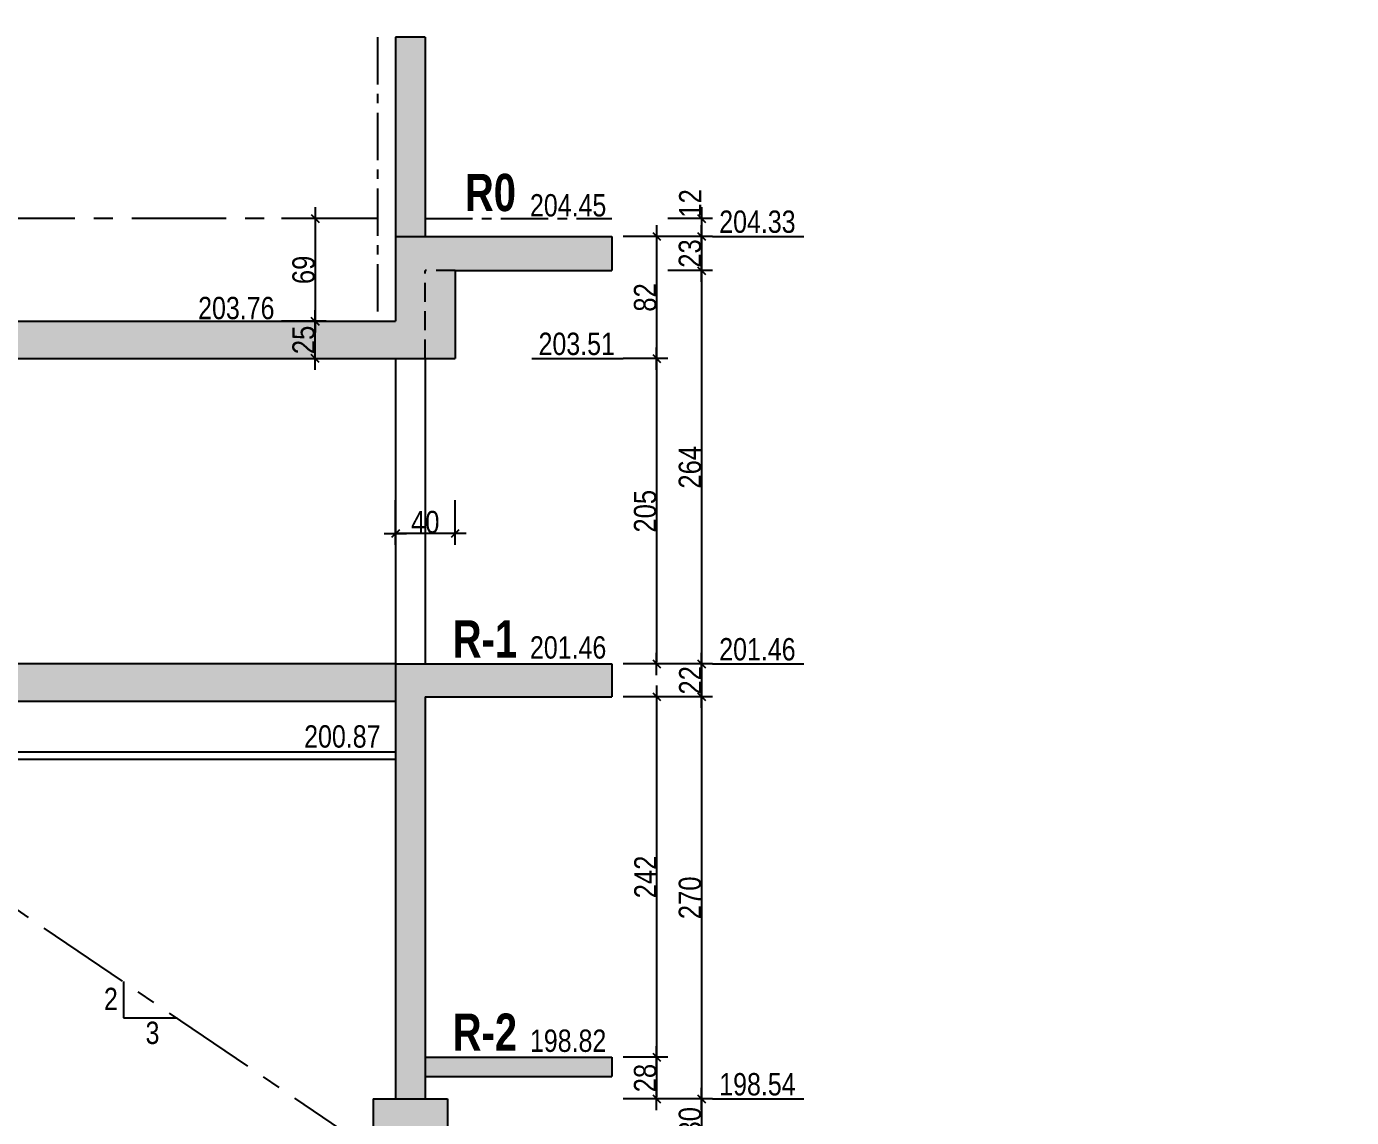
# Model space of a CAD drawing. Header units: millimetres. Extents: x -18089 to -10820, y 354 to 4554.
# Drawn here: x -16835 to -15946, y 2026 to 2758 of the extents above; entities that cross this region are included whole.
import ezdxf
from ezdxf.enums import TextEntityAlignment as Align

# ---------------------------------------------------------------- set-up
doc = ezdxf.new("R2010")
doc.units = ezdxf.units.MM
doc.linetypes.add('AXES', pattern=[50.8, 31.75, -6.35, 6.35, -6.35])
doc.linetypes.add('CACHEx2', pattern=[19.05, 12.7, -6.35])
for name, color, linetype in [('01_cote_gen', 4, 'Continuous'), ('01_linteaux', 3, 'Continuous'), ('01_murs_coup', 5, 'Continuous'), ('01_poch_BN', 9, 'Continuous'), ('01_poch_murs', 251, 'Continuous'), ('01_texte', 230, 'Continuous'), ('01_tram_axes', 10, 'AXES'), ('AA_COTES', 2, 'Continuous')]:
    doc.layers.add(name, color=color, linetype=linetype)
doc.styles.add('impact', font='impact.ttf')
doc.styles.add('MATTE_TXT', font='arial.ttf')
doc.styles.add('STYLE2', font='ARIALN.TTF')
doc.dimstyles.new('JB50', dxfattribs={"dimscale": 0.1, "dimtxt": 150, "dimasz": 15, "dimexe": 0.1, "dimexo": 0.1, "dimgap": 0.09, "dimtad": 1, "dimdec": 1, "dimdsep": 46, "dimtxsty": 'STYLE2', "dimblk1": 'BOND_G', "dimblk2": 'BOND_D', "dimsah": 1, "dimcen": 1.5, "dimdle": 0.01, "dimse1": 1, "dimse2": 1, "dimclrd": 4, "dimclre": 2, "dimclrt": 6, "dimazin": 2, "dimtfac": 2.333333, "dimtdec": 1, "dimtix": 1, "dimtmove": 2, "dimatfit": 3, "dimldrblk": 'BOND_G', "dimfxl": 1, "dimtolj": 1, "dimtzin": 0, "dimarcsym": 0})

# ---------------------------------------------------------------- blocks, each defined once
blk = doc.blocks.new('BOND_G')
at = {"layer": 'AA_COTES', "color": 0}
for p, q in [((0, -5), (0, 15)), ((5, 0), (-5, 0)), ((1.77, 1.77), (-1.77, -1.77))]:
    blk.add_line(p, q, dxfattribs=at)
blk = doc.blocks.new('BOND_D')
at = {"layer": 'AA_COTES', "color": 0}
for p, q in [((5, 0), (-5, 0)), ((-1.77, -1.77), (1.77, 1.77)), ((0, 5), (0, -15))]:
    blk.add_line(p, q, dxfattribs=at)
blk = doc.blocks.new('*D578')
at = {"layer": '01_cote_gen', "color": 4, "lineweight": -2, "ltscale": 2, "transparency": 16777216}
blk.add_line((-15954.63, 2975.47), (-17343.27, 2727.69), dxfattribs=at)
at = {"layer": 'DEFPOINTS', "color": 0, "ltscale": 2, "transparency": 16777216}
for p in [(-15969.41, 3066.84), (-17354.14, 2780.09), (-17344.74, 2727.42)]:
    blk.add_point(p, dxfattribs=at)
at = {"layer": '01_cote_gen', "color": 4, "lineweight": -2, "ltscale": 2, "transparency": 16777216, "xscale": 1.5, "yscale": 1.5, "zscale": 1.5}
for name, p, rotation in [('BOND_G', (-15953.16, 2975.73), 10.11701883041892), ('BOND_D', (-17344.74, 2727.42), 190.1170188304189)]:
    blk.add_blockref(name, p, dxfattribs=dict(at, rotation=rotation))
at = {"layer": '01_cote_gen', "color": 6, "ltscale": 2, "transparency": 16777216, "insert": (-16650.3, 2859.12), "char_height": 15, "attachment_point": 5, "rotation": 10.11702, "style": 'STYLE2'}
blk.add_mtext('\\A1;1413.6', dxfattribs=at)
blk = doc.blocks.new('*D660')
at = {"layer": '01_cote_gen', "color": 4, "lineweight": -2, "ltscale": 2, "transparency": 16777216}
blk.add_line((-16382.25, 2328.76), (-16382.25, 2309.76), dxfattribs=at)
at = {"layer": 'DEFPOINTS', "color": 0, "ltscale": 2, "transparency": 16777216}
for p in [(-16412.07, 2330.26), (-16412.07, 2308.26), (-16382.25, 2308.26)]:
    blk.add_point(p, dxfattribs=at)
at = {"layer": '01_cote_gen', "color": 4, "lineweight": -2, "ltscale": 2, "transparency": 16777216, "xscale": 1.5, "yscale": 1.5, "zscale": 1.5}
for name, p, rotation in [('BOND_G', (-16382.25, 2330.26), 90), ('BOND_D', (-16382.25, 2308.26), 270)]:
    blk.add_blockref(name, p, dxfattribs=dict(at, rotation=rotation))
at = {"layer": '01_cote_gen', "color": 6, "ltscale": 2, "transparency": 16777216, "insert": (-16389.79, 2319.26), "char_height": 15, "attachment_point": 5, "rotation": 90, "style": 'STYLE2'}
blk.add_mtext('\\A1;22', dxfattribs=at)
blk = doc.blocks.new('*D661')
at = {"layer": '01_cote_gen', "color": 4, "lineweight": -2, "ltscale": 2, "transparency": 16777216}
blk.add_line((-16382.25, 2306.76), (-16382.25, 2039.76), dxfattribs=at)
at = {"layer": 'DEFPOINTS', "color": 0, "ltscale": 2, "transparency": 16777216}
for p in [(-16404.75, 2308.26), (-16434.84, 2038.26), (-16382.25, 2038.26)]:
    blk.add_point(p, dxfattribs=at)
at = {"layer": '01_cote_gen', "color": 4, "lineweight": -2, "ltscale": 2, "transparency": 16777216, "xscale": 1.5, "yscale": 1.5, "zscale": 1.5}
for name, p, rotation in [('BOND_G', (-16382.25, 2308.26), 90), ('BOND_D', (-16382.25, 2038.26), 270)]:
    blk.add_blockref(name, p, dxfattribs=dict(at, rotation=rotation))
at = {"layer": '01_cote_gen', "color": 6, "ltscale": 2, "transparency": 16777216, "insert": (-16389.92, 2173.26), "char_height": 15, "attachment_point": 5, "rotation": 90, "style": 'STYLE2'}
blk.add_mtext('\\A1;270', dxfattribs=at)
blk = doc.blocks.new('*D662')
at = {"layer": '01_cote_gen', "color": 4, "lineweight": -2, "ltscale": 2, "transparency": 16777216}
blk.add_line((-16412.34, 2306.76), (-16412.34, 2067.76), dxfattribs=at)
at = {"layer": 'DEFPOINTS', "color": 0, "ltscale": 2, "transparency": 16777216}
for p in [(-16442.36, 2308.26), (-16442.36, 2066.26), (-16412.34, 2066.26)]:
    blk.add_point(p, dxfattribs=at)
at = {"layer": '01_cote_gen', "color": 4, "lineweight": -2, "ltscale": 2, "transparency": 16777216, "xscale": 1.5, "yscale": 1.5, "zscale": 1.5}
for name, p, rotation in [('BOND_G', (-16412.34, 2308.26), 90), ('BOND_D', (-16412.34, 2066.26), 270)]:
    blk.add_blockref(name, p, dxfattribs=dict(at, rotation=rotation))
at = {"layer": '01_cote_gen', "color": 6, "ltscale": 2, "transparency": 16777216, "insert": (-16419.88, 2187.26), "char_height": 15, "attachment_point": 5, "rotation": 90, "style": 'STYLE2'}
blk.add_mtext('\\A1;242', dxfattribs=at)
blk = doc.blocks.new('*D663')
at = {"layer": '01_cote_gen', "color": 4, "lineweight": -2, "ltscale": 2, "transparency": 16777216}
blk.add_line((-16412.34, 2064.76), (-16412.34, 2039.76), dxfattribs=at)
at = {"layer": 'DEFPOINTS', "color": 0, "ltscale": 2, "transparency": 16777216}
for p in [(-16427.8, 2066.26), (-16552.71, 2038.26), (-16412.34, 2038.26)]:
    blk.add_point(p, dxfattribs=at)
at = {"layer": '01_cote_gen', "color": 4, "lineweight": -2, "ltscale": 2, "transparency": 16777216, "xscale": 1.5, "yscale": 1.5, "zscale": 1.5}
for name, p, rotation in [('BOND_G', (-16412.34, 2066.26), 90), ('BOND_D', (-16412.34, 2038.26), 270)]:
    blk.add_blockref(name, p, dxfattribs=dict(at, rotation=rotation))
at = {"layer": '01_cote_gen', "color": 6, "ltscale": 2, "transparency": 16777216, "insert": (-16420.01, 2052.26), "char_height": 15, "attachment_point": 5, "rotation": 90, "style": 'STYLE2'}
blk.add_mtext('\\A1;28', dxfattribs=at)
blk = doc.blocks.new('*D664')
at = {"layer": '01_cote_gen', "color": 4, "lineweight": -2, "ltscale": 2, "transparency": 16777216}
blk.add_line((-16382.25, 2036.76), (-16382.25, 2009.76), dxfattribs=at)
at = {"layer": 'DEFPOINTS', "color": 0, "ltscale": 2, "transparency": 16777216}
for p in [(-16552.71, 2038.26), (-16552.71, 2008.26), (-16382.25, 2008.26)]:
    blk.add_point(p, dxfattribs=at)
at = {"layer": '01_cote_gen', "color": 4, "lineweight": -2, "ltscale": 2, "transparency": 16777216, "xscale": 1.5, "yscale": 1.5, "zscale": 1.5}
for name, p, rotation in [('BOND_G', (-16382.25, 2038.26), 90), ('BOND_D', (-16382.25, 2008.26), 270)]:
    blk.add_blockref(name, p, dxfattribs=dict(at, rotation=rotation))
at = {"layer": '01_cote_gen', "color": 6, "ltscale": 2, "transparency": 16777216, "insert": (-16389.92, 2023.26), "char_height": 15, "attachment_point": 5, "rotation": 90, "style": 'STYLE2'}
blk.add_mtext('\\A1;30', dxfattribs=at)
blk = doc.blocks.new('*D666')
at = {"layer": '01_cote_gen', "color": 4, "lineweight": -2, "ltscale": 2, "transparency": 16777216}
blk.add_line((-16382.25, 2615.76), (-16382.25, 2595.76), dxfattribs=at)
at = {"layer": 'DEFPOINTS', "color": 0, "ltscale": 2, "transparency": 16777216}
for p in [(-16442.36, 2617.26), (-16442.36, 2594.26), (-16382.25, 2594.26)]:
    blk.add_point(p, dxfattribs=at)
at = {"layer": '01_cote_gen', "color": 4, "lineweight": -2, "ltscale": 2, "transparency": 16777216, "xscale": 1.5, "yscale": 1.5, "zscale": 1.5}
for name, p, rotation in [('BOND_G', (-16382.25, 2617.26), 90), ('BOND_D', (-16382.25, 2594.26), 270)]:
    blk.add_blockref(name, p, dxfattribs=dict(at, rotation=rotation))
at = {"layer": '01_cote_gen', "color": 6, "ltscale": 2, "transparency": 16777216, "insert": (-16389.92, 2605.76), "char_height": 15, "attachment_point": 5, "rotation": 90, "style": 'STYLE2'}
blk.add_mtext('\\A1;23', dxfattribs=at)
blk = doc.blocks.new('*D667')
at = {"layer": '01_cote_gen', "color": 4, "lineweight": -2, "ltscale": 2, "transparency": 16777216}
blk.add_line((-16382.25, 2592.76), (-16382.25, 2331.76), dxfattribs=at)
at = {"layer": 'DEFPOINTS', "color": 0, "ltscale": 2, "transparency": 16777216}
for p in [(-16404.75, 2594.26), (-16404.75, 2330.26), (-16382.25, 2330.26)]:
    blk.add_point(p, dxfattribs=at)
at = {"layer": '01_cote_gen', "color": 4, "lineweight": -2, "ltscale": 2, "transparency": 16777216, "xscale": 1.5, "yscale": 1.5, "zscale": 1.5}
for name, p, rotation in [('BOND_G', (-16382.25, 2594.26), 90), ('BOND_D', (-16382.25, 2330.26), 270)]:
    blk.add_blockref(name, p, dxfattribs=dict(at, rotation=rotation))
at = {"layer": '01_cote_gen', "color": 6, "ltscale": 2, "transparency": 16777216, "insert": (-16389.92, 2462.26), "char_height": 15, "attachment_point": 5, "rotation": 90, "style": 'STYLE2'}
blk.add_mtext('\\A1;264', dxfattribs=at)
blk = doc.blocks.new('*D668')
at = {"layer": '01_cote_gen', "color": 4, "lineweight": -2, "ltscale": 2, "transparency": 16777216}
blk.add_line((-16382.25, 2627.76), (-16382.25, 2618.76), dxfattribs=at)
at = {"layer": 'DEFPOINTS', "color": 0, "ltscale": 2, "transparency": 16777216}
for p in [(-16442.36, 2629.26), (-16442.36, 2617.26), (-16382.25, 2617.26)]:
    blk.add_point(p, dxfattribs=at)
at = {"layer": '01_cote_gen', "color": 4, "lineweight": -2, "ltscale": 2, "transparency": 16777216, "xscale": 1.5, "yscale": 1.5, "zscale": 1.5}
for name, p, rotation in [('BOND_G', (-16382.25, 2629.26), 90), ('BOND_D', (-16382.25, 2617.26), 270)]:
    blk.add_blockref(name, p, dxfattribs=dict(at, rotation=rotation))
at = {"layer": '01_cote_gen', "color": 6, "ltscale": 2, "transparency": 16777216, "insert": (-16389.79, 2639.37), "char_height": 15, "attachment_point": 5, "rotation": 90, "style": 'STYLE2'}
blk.add_mtext('\\A1;12', dxfattribs=at)
blk = doc.blocks.new('*D669')
at = {"layer": '01_cote_gen', "color": 4, "lineweight": -2, "ltscale": 2, "transparency": 16777216}
blk.add_line((-16412.34, 2533.76), (-16412.34, 2331.76), dxfattribs=at)
at = {"layer": 'DEFPOINTS', "color": 0, "ltscale": 2, "transparency": 16777216}
for p in [(-16547.71, 2535.26), (-16434.84, 2330.26), (-16412.34, 2330.26)]:
    blk.add_point(p, dxfattribs=at)
at = {"layer": '01_cote_gen', "color": 4, "lineweight": -2, "ltscale": 2, "transparency": 16777216, "xscale": 1.5, "yscale": 1.5, "zscale": 1.5}
for name, p, rotation in [('BOND_G', (-16412.34, 2535.26), 90), ('BOND_D', (-16412.34, 2330.26), 270)]:
    blk.add_blockref(name, p, dxfattribs=dict(at, rotation=rotation))
at = {"layer": '01_cote_gen', "color": 6, "ltscale": 2, "transparency": 16777216, "insert": (-16420.01, 2432.76), "char_height": 15, "attachment_point": 5, "rotation": 90, "style": 'STYLE2'}
blk.add_mtext('\\A1;205', dxfattribs=at)
blk = doc.blocks.new('*D670')
at = {"layer": '01_cote_gen', "color": 4, "lineweight": -2, "ltscale": 2, "transparency": 16777216}
blk.add_line((-16412.34, 2615.76), (-16412.34, 2536.76), dxfattribs=at)
at = {"layer": 'DEFPOINTS', "color": 0, "ltscale": 2, "transparency": 16777216}
for p in [(-16442.36, 2617.26), (-16434.84, 2535.26), (-16412.34, 2535.26)]:
    blk.add_point(p, dxfattribs=at)
at = {"layer": '01_cote_gen', "color": 4, "lineweight": -2, "ltscale": 2, "transparency": 16777216, "xscale": 1.5, "yscale": 1.5, "zscale": 1.5}
for name, p, rotation in [('BOND_G', (-16412.34, 2617.26), 90), ('BOND_D', (-16412.34, 2535.26), 270)]:
    blk.add_blockref(name, p, dxfattribs=dict(at, rotation=rotation))
at = {"layer": '01_cote_gen', "color": 6, "ltscale": 2, "transparency": 16777216, "insert": (-16420.01, 2576.26), "char_height": 15, "attachment_point": 5, "rotation": 90, "style": 'STYLE2'}
blk.add_mtext('\\A1;82', dxfattribs=at)
blk = doc.blocks.new('*D677')
at = {"layer": '01_cote_gen', "color": 4, "lineweight": -2, "ltscale": 2, "transparency": 16777216}
blk.add_line((-16641.68, 2627.76), (-16641.68, 2561.76), dxfattribs=at)
at = {"layer": 'DEFPOINTS', "color": 0, "ltscale": 2, "transparency": 16777216}
for p in [(-16643.24, 2629.26), (-16643.24, 2560.26), (-16641.68, 2560.26)]:
    blk.add_point(p, dxfattribs=at)
at = {"layer": '01_cote_gen', "color": 4, "lineweight": -2, "ltscale": 2, "transparency": 16777216, "xscale": 1.5, "yscale": 1.5, "zscale": 1.5}
for name, p, rotation in [('BOND_G', (-16641.68, 2629.26), 90), ('BOND_D', (-16641.68, 2560.26), 270)]:
    blk.add_blockref(name, p, dxfattribs=dict(at, rotation=rotation))
at = {"layer": '01_cote_gen', "color": 6, "ltscale": 2, "transparency": 16777216, "insert": (-16649.34, 2594.76), "char_height": 15, "attachment_point": 5, "rotation": 90, "style": 'STYLE2'}
blk.add_mtext('\\A1;69', dxfattribs=at)
blk = doc.blocks.new('*D678')
at = {"layer": '01_cote_gen', "color": 4, "lineweight": -2, "ltscale": 2, "transparency": 16777216}
blk.add_line((-16641.68, 2536.76), (-16641.68, 2558.76), dxfattribs=at)
at = {"layer": 'DEFPOINTS', "color": 0, "ltscale": 2, "transparency": 16777216}
for p in [(-16641.68, 2560.26), (-16628.38, 2560.26), (-16628.38, 2535.26)]:
    blk.add_point(p, dxfattribs=at)
at = {"layer": '01_cote_gen', "color": 4, "lineweight": -2, "ltscale": 2, "transparency": 16777216, "xscale": 1.5, "yscale": 1.5, "zscale": 1.5}
for name, p, rotation in [('BOND_D', (-16641.68, 2560.26), 90), ('BOND_G', (-16641.68, 2535.26), 270)]:
    blk.add_blockref(name, p, dxfattribs=dict(at, rotation=rotation))
at = {"layer": '01_cote_gen', "color": 6, "ltscale": 2, "transparency": 16777216, "insert": (-16649.34, 2547.76), "char_height": 15, "attachment_point": 5, "rotation": 90, "style": 'STYLE2'}
blk.add_mtext('\\A1;25', dxfattribs=at)
blk = doc.blocks.new('*D680')
at = {"layer": '01_cote_gen', "color": 4, "lineweight": -2, "ltscale": 2, "transparency": 16777216}
blk.add_line((-16549.21, 2417.72), (-16586.21, 2417.72), dxfattribs=at)
at = {"layer": 'DEFPOINTS', "color": 0, "ltscale": 2, "transparency": 16777216}
for p in [(-16587.71, 2535.26), (-16547.71, 2535.26), (-16587.71, 2417.72)]:
    blk.add_point(p, dxfattribs=at)
at = {"layer": '01_cote_gen', "color": 4, "lineweight": -2, "ltscale": 2, "transparency": 16777216, "xscale": 1.5, "yscale": 1.5, "zscale": 1.5, "rotation": 180}
blk.add_blockref('BOND_D', (-16587.71, 2417.72), dxfattribs=at)
at = {"layer": '01_cote_gen', "color": 4, "lineweight": -2, "ltscale": 2, "transparency": 16777216, "xscale": 1.5, "yscale": 1.5, "zscale": 1.5}
blk.add_blockref('BOND_G', (-16547.71, 2417.72), dxfattribs=at)
at = {"layer": '01_cote_gen', "color": 6, "ltscale": 2, "transparency": 16777216, "insert": (-16567.71, 2425.39), "char_height": 15, "attachment_point": 5, "style": 'STYLE2'}
blk.add_mtext('\\A1;40', dxfattribs=at)

msp = doc.modelspace()

# ---------------------------------------------------------------- hatches: boundary and pattern name
at = {"layer": '01_poch_BN'}
h = msp.add_hatch(color=256, dxfattribs=at)
h.dxf.hatch_style = 1
h.paths.add_polyline_path([(-16984.71, 2588.26), (-17603.82, 2588.26), (-17603.82, 2644.26), (-17623.82, 2646.26), (-17623.82, 2271.26), (-17603.82, 2271.26), (-17603.82, 2563.26), (-17024.71, 2563.26), (-17024.71, 2535.26), (-16547.71, 2535.26), (-16547.71, 2594.26), (-16442.36, 2594.26), (-16442.36, 2617.26), (-16587.71, 2617.26), (-16587.71, 2560.26), (-16984.71, 2560.26)])
h.paths.add_polyline_path([(-16587.71, 2330.26), (-17295.44, 2330.26), (-17517.83, 2343.26), (-17603.82, 2348.14), (-17603.82, 2323.1), (-17519.27, 2318.3), (-17296.17, 2305.26), (-16587.71, 2305.26)], flags=17)
h.paths.add_polyline_path([(-16442.36, 2330.26), (-16587.71, 2330.26), (-16587.71, 2305.26), (-16587.71, 2038.26), (-16567.71, 2038.26), (-16567.71, 2308.26), (-16442.36, 2308.26)])
h.paths.add_polyline_path([(-16442.36, 2066.26), (-16567.71, 2066.26), (-16567.71, 2053.26), (-16442.36, 2053.26)], flags=17)
h.paths.add_polyline_path([(-16552.71, 2038.26), (-16602.71, 2038.26), (-16602.71, 2008.26), (-16552.71, 2008.26)])
h.paths.add_polyline_path([(-17584.82, 2271.26), (-17664.82, 2271.26), (-17664.82, 2241.26), (-17584.82, 2241.26)])
h.paths.add_polyline_path([(-17645.82, 2358.26), (-17827.77, 2358.26), (-17827.77, 2345.26), (-17645.82, 2345.26)])
h.paths.add_polyline_path([(-17625.82, 2752.06), (-17645.82, 2752.06), (-17645.82, 2728.26), (-17827.77, 2728.26), (-17827.77, 2705.26), (-17645.82, 2705.26), (-17645.82, 2358.26), (-17625.82, 2358.26)])
h.paths.add_polyline_path([(-17625.82, 2358.26), (-17645.82, 2358.26), (-17645.82, 2345.26), (-17645.82, 2271.26), (-17625.82, 2271.26)])
h = msp.add_hatch(color=256, dxfattribs=at)
h.dxf.hatch_style = 1
h.paths.add_polyline_path([(-16567.71, 2751.06), (-16587.71, 2751.06), (-16587.71, 2617.26), (-16567.71, 2617.26)])

# ---------------------------------------------------------------- linework, layer by layer
at = {"layer": '01_linteaux', "linetype": 'CACHEx2'}
for p in [(-16547.71, 2594.26), (-16567.71, 2535.26)]:
    msp.add_line(p, (-16567.71, 2594.26), dxfattribs=at)
at = {"layer": '01_linteaux', "ltscale": 2}
for p, q in [((-16587.71, 2535.26), (-16587.71, 2330.26)), ((-16567.71, 2535.26), (-16567.71, 2330.26)), ((-17075.82, 2271.26), (-16587.71, 2271.26)), ((-17075.82, 2266.26), (-16587.71, 2266.26))]:
    msp.add_line(p, q, dxfattribs=at)
at = {"layer": '01_murs_coup'}
for p, q in [((-16587.71, 2751.06), (-16587.71, 2560.26)), ((-16567.71, 2751.06), (-16567.71, 2617.26)), ((-16587.71, 2617.26), (-16442.36, 2617.26)), ((-16547.71, 2594.26), (-16547.71, 2535.26)), ((-16547.71, 2594.26), (-16442.36, 2594.26)), ((-16984.71, 2560.26), (-16587.71, 2560.26)), ((-17024.71, 2535.26), (-16547.71, 2535.26)), ((-16587.71, 2535.26), (-16547.71, 2535.26)), ((-16587.71, 2330.26), (-17295.44, 2330.26)), ((-16587.71, 2330.26), (-16442.36, 2330.26)), ((-16587.71, 2330.26), (-16587.71, 2038.26)), ((-17296.17, 2305.26), (-16587.71, 2305.26)), ((-16567.71, 2308.26), (-16442.36, 2308.26)), ((-16567.71, 2308.26), (-16567.71, 2038.26)), ((-16567.71, 2066.26), (-16442.36, 2066.26)), ((-16567.71, 2053.26), (-16442.36, 2053.26)), ((-16602.71, 2038.26), (-16602.71, 2003.26)), ((-16602.71, 2038.26), (-16552.71, 2038.26)), ((-16552.71, 2038.26), (-16552.71, 2003.26))]:
    msp.add_line(p, q, dxfattribs=at)
at = {"layer": '01_poch_murs', "ltscale": 2}
for p, q in [((-16567.71, 2751.06), (-16587.71, 2751.06)), ((-16442.36, 2617.26), (-16442.36, 2594.26)), ((-16442.36, 2330.26), (-16442.36, 2308.26)), ((-16442.36, 2066.26), (-16442.36, 2053.26))]:
    msp.add_line(p, q, dxfattribs=at)
at = {"layer": '01_texte'}
for p, q in [((-16374.75, 2617.26), (-16313.51, 2617.26)), ((-16496.08, 2535.26), (-16434.84, 2535.26)), ((-16374.75, 2330.26), (-16313.51, 2330.26)), ((-16770.35, 2116.99), (-16770.35, 2092.61)), ((-16770.35, 2092.61), (-16734.37, 2092.61)), ((-16374.75, 2038.26), (-16313.51, 2038.26))]:
    msp.add_line(p, q, dxfattribs=at)
at = {"layer": '01_tram_axes'}
for p, q in [((-16599.71, 2751.06), (-16599.71, 2560.26)), ((-16567.71, 2629.26), (-16442.36, 2629.26))]:
    msp.add_line(p, q, dxfattribs=at)
at = {"layer": '01_tram_axes', "ltscale": 2}
for p, q in [((-16599.71, 2629.26), (-17603.82, 2629.26)), ((-16602.71, 2003.26), (-16902.71, 2206.57))]:
    msp.add_line(p, q, dxfattribs=at)

# ---------------------------------------------------------------- texts
at = {"layer": '01_texte', "style": 'impact'}
for s, p in [('  R0', (-16531.39, 2626.72)), (' R-1', (-16531.39, 2327.07)), (' R-2', (-16531.39, 2063.07))]:
    msp.add_text(s, height=25, dxfattribs=at).set_placement(p, align=Align.BOTTOM_CENTER)
at = {"layer": '01_texte', "style": 'MATTE_TXT', "width": 0.8}
for s, p in [('204.45', (-16471.77, 2626.12)), ('204.33', (-16344.68, 2615.13)), ('203.76', (-16694.57, 2557.16)), ('203.51', (-16466, 2533.13)), ('201.46', (-16471.77, 2329.34)), ('201.46', (-16344.68, 2328.13)), ('200.87', (-16623.39, 2269.59)), ('2', (-16778.79, 2093.38)), ('3', (-16750.85, 2070.63)), ('198.82', (-16471.77, 2065.34)), ('198.54', (-16344.68, 2036.13))]:
    msp.add_text(s, height=15, dxfattribs=at).set_placement(p, align=Align.BOTTOM_CENTER)

# ---------------------------------------------------------------- dimensions: what is measured, and where the dimension line sits
at = {"layer": '01_cote_gen', "ltscale": 2}
for base, p1, p2, angle, picture, middle in [((-17344.74, 2727.42), (-15969.41, 3066.84), (-17354.14, 2780.09), 10.11702, '*D578', (-16650.3, 2859.12)), ((-16641.68, 2560.26), (-16643.24, 2629.26), (-16643.24, 2560.26), 90, '*D677', (-16649.34, 2594.76)), ((-16382.25, 2594.26), (-16442.36, 2617.26), (-16442.36, 2594.26), 90, '*D666', (-16389.92, 2605.76)), ((-16412.34, 2535.26), (-16442.36, 2617.26), (-16434.84, 2535.26), 90, '*D670', (-16420.01, 2576.26)), ((-16382.25, 2330.26), (-16404.75, 2594.26), (-16404.75, 2330.26), 90, '*D667', (-16389.92, 2462.26)), ((-16641.68, 2560.26), (-16628.38, 2535.26), (-16628.38, 2560.26), 90, '*D678', (-16649.34, 2547.76)), ((-16412.34, 2330.26), (-16547.71, 2535.26), (-16434.84, 2330.26), 90, '*D669', (-16420.01, 2432.76)), ((-16382.25, 2308.26), (-16412.07, 2330.26), (-16412.07, 2308.26), 90, '*D660', (-16389.79, 2319.26)), ((-16412.34, 2066.26), (-16442.36, 2308.26), (-16442.36, 2066.26), 90, '*D662', (-16419.88, 2187.26)), ((-16382.25, 2038.26), (-16404.75, 2308.26), (-16434.84, 2038.26), 90, '*D661', (-16389.92, 2173.26)), ((-16412.34, 2038.26), (-16427.8, 2066.26), (-16552.71, 2038.26), 90, '*D663', (-16420.01, 2052.26)), ((-16382.25, 2008.26), (-16552.71, 2038.26), (-16552.71, 2008.26), 90, '*D664', (-16389.92, 2023.26))]:
    dim = msp.add_linear_dim(base=base, p1=p1, p2=p2, angle=angle, dimstyle='JB50', dxfattribs=at)
    dim.commit()
    dim.dimension.update_dxf_attribs({"geometry": picture, "text_midpoint": middle})
dim = msp.add_linear_dim(base=(-16382.25, 2617.26), p1=(-16442.36, 2629.26), p2=(-16442.36, 2617.26), angle=90, dimstyle='JB50', dxfattribs=at)
dim.commit()
dim.dimension.update_dxf_attribs({"geometry": '*D668', "text_midpoint": (-16389.79, 2639.37), "dimtype": 160})
dim = msp.add_linear_dim(base=(-16587.71, 2417.72), p1=(-16547.71, 2535.26), p2=(-16587.71, 2535.26), dimstyle='JB50', dxfattribs=at)
dim.commit()
dim.dimension.update_dxf_attribs({"geometry": '*D680', "text_midpoint": (-16567.71, 2425.39)})

doc.saveas('drawing.dxf')
